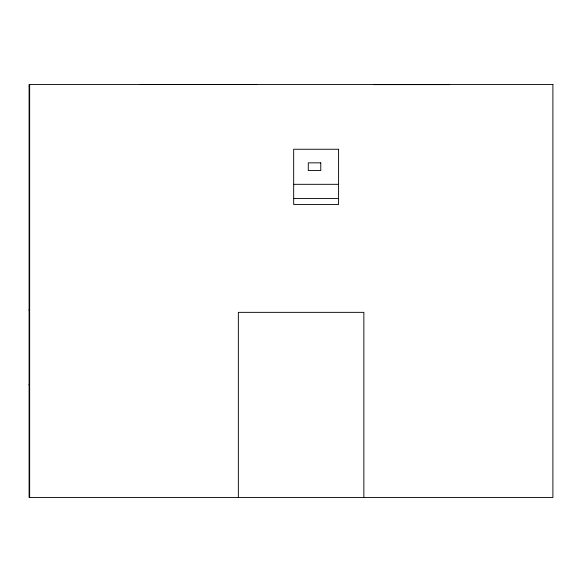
<?xml version="1.0" encoding="UTF-8"?>
<svg xmlns="http://www.w3.org/2000/svg" width="582" height="582" viewBox="0 0 582 582"><rect width="100%" height="100%" fill="white"/><g stroke="black" fill="none" stroke-linecap="round" stroke-linejoin="round"><path stroke-width="0.87" d="M140.218 84.565L256.771 84.565M373.52 84.616L449.704 84.616M29.1 86.194L29.653 86.194M293.67 184.319L338.579 184.319M293.67 198.447L338.579 198.447M29.1 309.58L29.653 309.58M29.1 310.402L29.653 310.402M29.1 384.666L29.653 384.666M29.1 384.935L29.653 384.935M363.859 497.515L363.859 312.352L238.351 312.352L238.351 497.515M29.653 84.485L29.653 497.515M552.9 84.485L29.1 84.485L29.1 497.515L552.9 497.515L552.9 84.485M338.579 149.254L293.67 149.254L293.67 204.5L338.579 204.5L338.579 149.254M320.769 162.844L308.285 162.844L308.285 170.562L320.769 170.562L320.769 162.844"/></g></svg>
